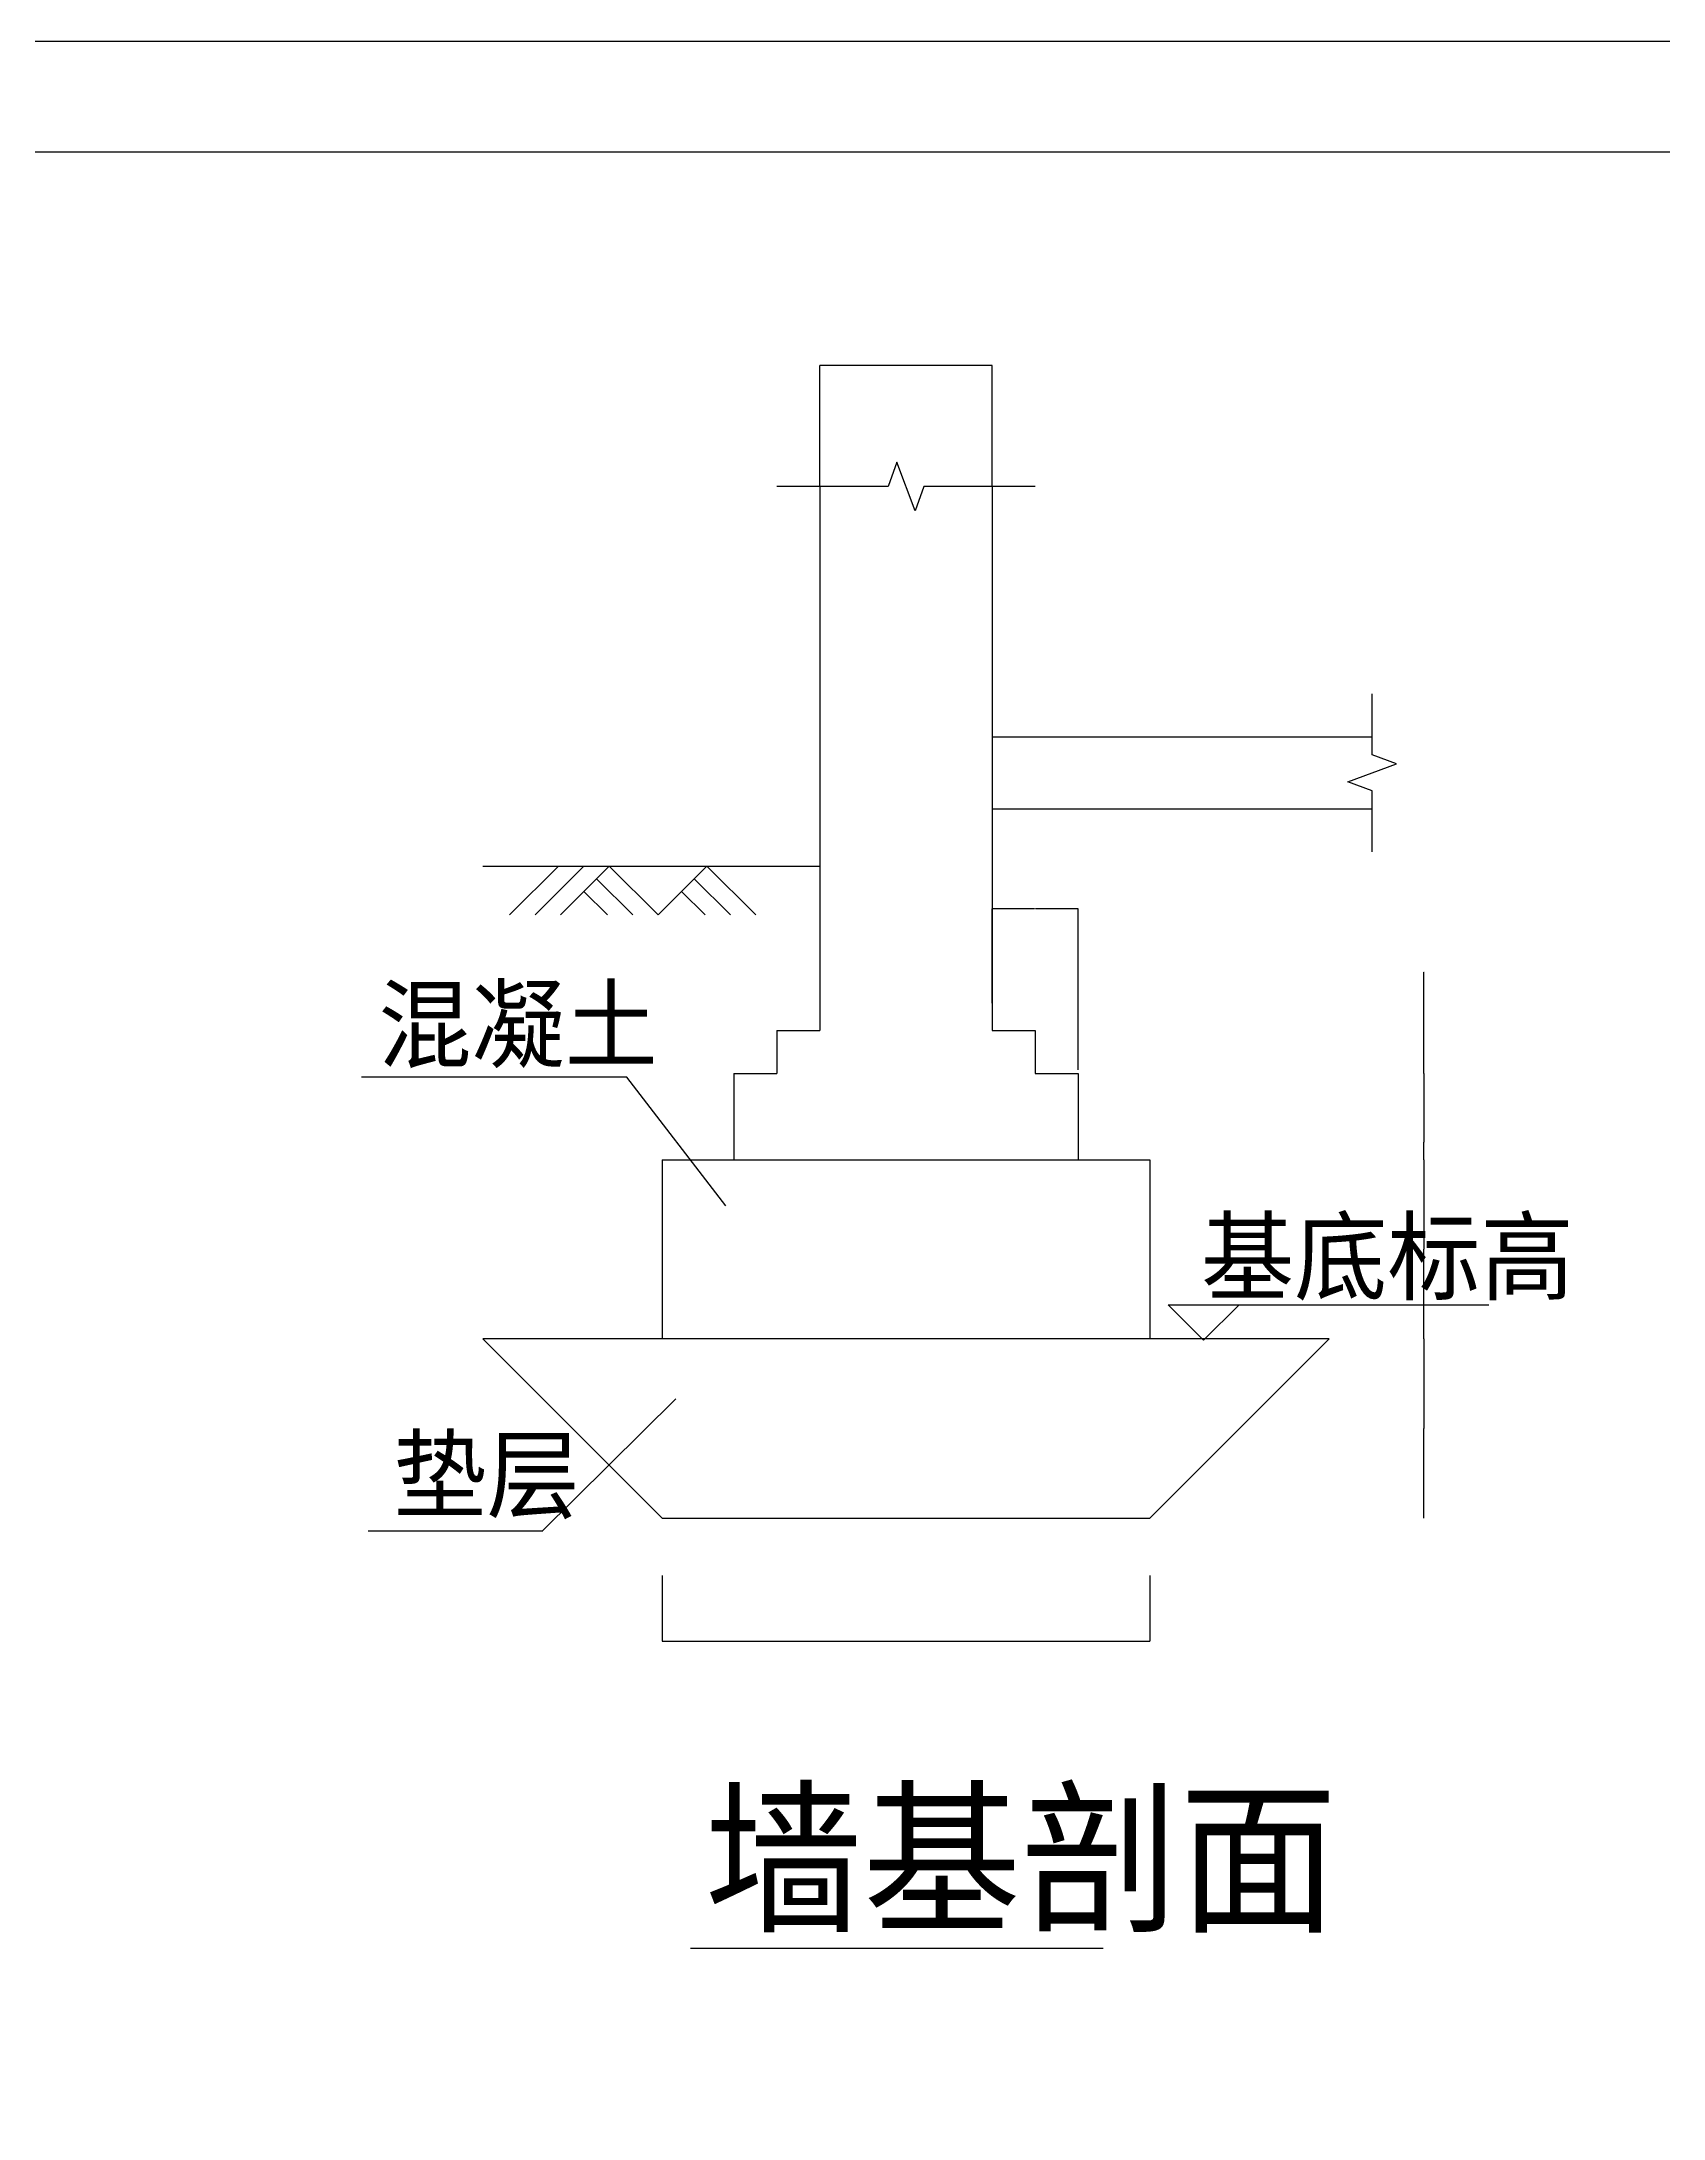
# Model space of a CAD drawing. Header units: metres. Extents: x 4568 to 182545, y -86951 to 35529.
# Drawn here: x 66718 to 74047, y -5525 to 3859 of the extents above; entities that cross this region are included whole.
import ezdxf

# ---------------------------------------------------------------- set-up
doc = ezdxf.new("R2010")
doc.units = ezdxf.units.M
for name, color, linetype in [('BEAM', 4, 'Continuous'), ('DIM', 1, 'Continuous'), ('HATCH', 7, 'Continuous'), ('TEXT', 7, 'Continuous'), ('TK', 7, 'Continuous')]:
    doc.layers.add(name, color=color, linetype=linetype)
doc.dimstyles.get("Standard").update_dxf_attribs({"dimtxt": 2.5, "dimasz": 2.5, "dimexe": 1.25, "dimexo": 0.625, "dimtad": 1, "dimcen": 2.5, "dimazin": 3, "dimtfac": 1, "dimtmove": 0, "dimatfit": 3})

# ---------------------------------------------------------------- blocks, each defined once
blk = doc.blocks.new('_CLOSEDFILLED')
at = {"color": 0, "linetype": 'BYBLOCK'}
blk.add_solid([(-1, 0), (0, 0), (-1, 0)], dxfattribs=at)
blk = doc.blocks.new('*D94')
for p, q in [((72964.53, -1192.94), (72964.53, -1597.94)), ((72964.28, -1597.94), (72964.03, -1597.94)), ((72964.53, -2002.94), (72964.53, -1597.94)), ((72964.53, -1597.94), (72964.53, -1597.94)), ((72964.78, -1597.94), (72965.03, -1597.94))]:
    blk.add_line(p, q)
at = {"layer": 'Defpoints'}
for p in [(72964.53, -1192.94), (72964.53, -1597.94), (72964.53, -2002.94)]:
    blk.add_point(p, dxfattribs=at)
at = {"layer": 'DIM', "xscale": 0.25, "yscale": 0.25}
blk.add_blockref('_CLOSEDFILLED', (72964.53, -1597.94), dxfattribs=at)
at = {"layer": 'DIM', "xscale": 0.25, "yscale": 0.25, "rotation": 180}
blk.add_blockref('_CLOSEDFILLED', (72964.53, -1597.94), dxfattribs=at)
at = {"layer": 'DIM', "insert": (72964.53, -1596.815), "char_height": 1, "attachment_point": 5}
blk.add_mtext('250', dxfattribs=at)
blk = doc.blocks.new('*D95')
for p, q in [((72964.53, -2002.94), (72964.53, -2407.94)), ((72964.28, -2407.94), (72964.03, -2407.94)), ((72964.53, -2812.94), (72964.53, -2407.94)), ((72964.53, -2407.94), (72964.53, -2407.94)), ((72964.78, -2407.94), (72965.03, -2407.94))]:
    blk.add_line(p, q)
at = {"layer": 'Defpoints'}
for p in [(72964.53, -2002.94), (72964.53, -2407.94), (72964.53, -2812.94)]:
    blk.add_point(p, dxfattribs=at)
at = {"layer": 'DIM', "xscale": 0.25, "yscale": 0.25}
blk.add_blockref('_CLOSEDFILLED', (72964.53, -2407.94), dxfattribs=at)
at = {"layer": 'DIM', "xscale": 0.25, "yscale": 0.25, "rotation": 180}
blk.add_blockref('_CLOSEDFILLED', (72964.53, -2407.94), dxfattribs=at)
at = {"layer": 'DIM', "insert": (72964.53, -2406.815), "char_height": 1, "attachment_point": 5}
blk.add_mtext('e', dxfattribs=at)
blk = doc.blocks.new('*D96')
for p, q in [((72964.28, -346.32), (72964.03, -346.32)), ((72964.53, -804.14), (72964.53, -346.32)), ((72964.53, -609.74), (72964.53, -346.32)), ((72964.53, -346.32), (72964.53, -346.32)), ((72964.78, -346.32), (72965.03, -346.32))]:
    blk.add_line(p, q)
at = {"layer": 'Defpoints'}
for p in [(72964.53, -346.32), (72964.53, -609.74), (72964.53, -804.14)]:
    blk.add_point(p, dxfattribs=at)
at = {"layer": 'DIM', "xscale": 0.25, "yscale": 0.25}
blk.add_blockref('_CLOSEDFILLED', (72964.53, -346.32), dxfattribs=at)
at = {"layer": 'DIM', "xscale": 0.25, "yscale": 0.25, "rotation": 180}
blk.add_blockref('_CLOSEDFILLED', (72964.53, -346.32), dxfattribs=at)
at = {"layer": 'DIM', "insert": (72964.53, -345.195), "char_height": 1, "attachment_point": 5}
blk.add_mtext('60', dxfattribs=at)
blk = doc.blocks.new('*D97')
for p, q in [((72964.53, -804.14), (72964.53, -1114.45)), ((72964.28, -1114.45), (72964.03, -1114.45)), ((72964.53, -1192.94), (72964.53, -1114.45)), ((72964.53, -1114.45), (72964.53, -1114.45)), ((72964.78, -1114.45), (72965.03, -1114.45))]:
    blk.add_line(p, q)
at = {"layer": 'Defpoints'}
for p in [(72964.53, -804.14), (72964.53, -1114.45), (72964.53, -1192.94)]:
    blk.add_point(p, dxfattribs=at)
at = {"layer": 'DIM', "xscale": 0.25, "yscale": 0.25}
blk.add_blockref('_CLOSEDFILLED', (72964.53, -1114.45), dxfattribs=at)
at = {"layer": 'DIM', "xscale": 0.25, "yscale": 0.25, "rotation": 180}
blk.add_blockref('_CLOSEDFILLED', (72964.53, -1114.45), dxfattribs=at)
at = {"layer": 'DIM', "insert": (72964.53, -1113.325), "char_height": 1, "attachment_point": 5}
blk.add_mtext('120', dxfattribs=at)
blk = doc.blocks.new('*D113')
for p, q in [((70623.93, 2395.27), (70235.38, 2395.27)), ((70235.63, 1847.96), (70235.63, 2395.27)), ((71013.48, 2395.27), (70624.93, 2395.27)), ((71013.23, 1847.96), (71013.23, 2395.27))]:
    blk.add_line(p, q)
at = {"layer": 'Defpoints'}
for p in [(71013.23, 2395.27), (70235.63, 1847.96), (71013.23, 1847.96)]:
    blk.add_point(p, dxfattribs=at)
at = {"layer": 'DIM', "xscale": 0.25, "yscale": 0.25}
blk.add_blockref('_CLOSEDFILLED', (70235.63, 2395.27), dxfattribs=at)
at = {"layer": 'DIM', "xscale": 0.25, "yscale": 0.25, "rotation": 180}
blk.add_blockref('_CLOSEDFILLED', (71013.23, 2395.27), dxfattribs=at)
at = {"layer": 'DIM', "insert": (70624.43, 2395.27), "char_height": 1, "attachment_point": 5}
blk.add_mtext('h', dxfattribs=at)
blk = doc.blocks.new('*D142')
for p, q in [((69522.83, -3071.1), (69522.83, -3367.59)), ((71726.03, -3071.1), (71726.03, -3367.59)), ((69523.08, -3367.59), (70623.93, -3367.59)), ((70624.93, -3367.59), (71725.78, -3367.59))]:
    blk.add_line(p, q)
at = {"layer": 'Defpoints'}
for p in [(69522.83, -3071.1), (71726.03, -3071.1), (69522.83, -3367.59)]:
    blk.add_point(p, dxfattribs=at)
at = {"layer": 'DIM', "xscale": 0.25, "yscale": 0.25, "rotation": 180}
blk.add_blockref('_CLOSEDFILLED', (69522.83, -3367.59), dxfattribs=at)
at = {"layer": 'DIM', "xscale": 0.25, "yscale": 0.25}
blk.add_blockref('_CLOSEDFILLED', (71726.03, -3367.59), dxfattribs=at)
at = {"layer": 'DIM', "insert": (70624.43, -3367.59), "char_height": 1, "attachment_point": 5}
blk.add_mtext('B', dxfattribs=at)
blk = doc.blocks.new('*D143')
for p, q in [((71205.63, -59.34), (71012.98, -59.34)), ((71013.23, -485.83), (71013.23, -59.34)), ((71402.28, -59.34), (71209.63, -59.34)), ((71402.03, -787.58), (71402.03, -59.34))]:
    blk.add_line(p, q)
at = {"layer": 'Defpoints'}
for p in [(71402.03, -59.34), (71013.23, -485.83), (71402.03, -787.58)]:
    blk.add_point(p, dxfattribs=at)
at = {"layer": 'DIM', "xscale": 0.25, "yscale": 0.25}
blk.add_blockref('_CLOSEDFILLED', (71013.23, -59.34), dxfattribs=at)
at = {"layer": 'DIM', "xscale": 0.25, "yscale": 0.25, "rotation": 180}
blk.add_blockref('_CLOSEDFILLED', (71402.03, -59.34), dxfattribs=at)
at = {"layer": 'DIM', "insert": (71207.63, -59.34), "char_height": 1, "attachment_point": 5}
blk.add_mtext('60xn', dxfattribs=at)

msp = doc.modelspace()

# ---------------------------------------------------------------- linework, layer by layer
for p, q in [((71808.16, -1848.61), (73257.32, -1848.61)), ((71808.16, -1848.61), (71968.53, -2008.98)), ((71968.53, -2008.98), (72128.9, -1848.61)), ((68978.31, -2873.38), (69583.77, -2273.02))]:
    msp.add_line(p, q)
at = {"layer": 'BEAM'}
for p, q in [((70235.63, 1847.96), (70235.63, -609.74)), ((71013.23, 1847.96), (71013.23, -609.74)), ((71013.23, 716.74), (72730.43, 716.74)), ((71013.23, 392.74), (72730.43, 392.74)), ((68712.83, 133.66), (70235.63, 133.66)), ((70041.23, -609.74), (70235.63, -609.74)), ((70041.23, -609.74), (70041.23, -804.14)), ((71013.23, -609.74), (71207.63, -609.74)), ((71207.63, -609.74), (71207.63, -804.14)), ((69846.83, -804.14), (69846.83, -1192.94)), ((69846.83, -804.14), (70041.23, -804.14)), ((71207.63, -804.14), (71402.03, -804.14)), ((71402.03, -804.14), (71402.03, -1192.94)), ((69522.83, -1192.94), (71726.03, -1192.94)), ((69522.83, -1192.94), (69522.83, -2002.94)), ((71726.03, -1192.94), (71726.03, -2002.94))]:
    msp.add_line(p, q, dxfattribs=at)
msp.add_lwpolyline([(71726.03, -2812.94), (72536.03, -2002.94), (68712.83, -2002.94), (69522.83, -2812.94)], close=True, dxfattribs=at)
at = {"layer": 'DIM'}
for points in [[(71207.63, 1847.96), (70705.43, 1847.96), (70665.53, 1738.35), (70583.32, 1957.56), (70543.43, 1847.96), (70041.23, 1847.96)], [(72730.43, 198.34), (72730.43, 473.74), (72620.82, 513.63), (72840.03, 595.84), (72730.43, 635.74), (72730.43, 911.14)]]:
    msp.add_lwpolyline(points, dxfattribs=at)
at = {"layer": 'HATCH'}
for p, q in [((68833.43, -87.03), (69054.12, 133.66)), ((68947.98, -87.03), (69168.67, 133.66)), ((69062.54, -87.03), (69283.22, 133.66)), ((69283.22, 133.66), (69503.91, -87.03)), ((69503.91, -87.03), (69724.6, 133.66)), ((69724.6, 133.66), (69945.28, -87.03)), ((69168.67, 19.11), (69274.81, -87.03)), ((69225.95, 76.39), (69389.36, -87.03)), ((69610.04, 19.11), (69716.18, -87.03)), ((69667.32, 76.39), (69830.73, -87.03))]:
    msp.add_line(p, q, dxfattribs=at)
at = {"layer": 'TEXT'}
for p, q in [((69363.18, -819.85), (68164.17, -819.85)), ((69810.27, -1402.02), (69363.18, -819.85)), ((68979.86, -2871.84), (68194.48, -2871.84)), ((68979.86, -2871.84), (68194.48, -2871.84))]:
    msp.add_line(p, q, dxfattribs=at)
msp.add_lwpolyline([(69650.29, -4755.21), (71514.71, -4755.21)], dxfattribs=at)
at = {"layer": 'TK'}
for points in [[(48129.37, -25841.44), (90029.37, -25841.44), (90029.37, 3858.56), (48129.37, 3858.56)], [(50629.37, -25341.44), (89529.37, -25341.44), (89529.37, 3358.56), (50629.37, 3358.56)]]:
    msp.add_lwpolyline(points, close=True, dxfattribs=at)

# ---------------------------------------------------------------- texts
at = {"layer": 'TEXT'}
for s, height, p in [('混凝土', 324, (68239.55, -743.64)), ('基底标高', 324, (71956.73, -1792.97)), ('垫层', 324, (68307.67, -2778.19)), ('墙基剖面', 550, (69713.96, -4625.05))]:
    msp.add_text(s, height=height, dxfattribs=at).set_placement(p)

# ---------------------------------------------------------------- dimensions: what is measured, and where the dimension line sits
at = {"layer": 'DIM'}
for base, p1, p2, text, picture, middle in [((71013.23, 2395.27), (71013.23, 1847.96), (70235.63, 1847.96), 'h', '*D113', (70624.43, 2395.27)), ((71402.03, -59.34), (71402.03, -787.58), (71013.23, -485.83), '60xn', '*D143', (71207.63, -59.34)), ((72964.53, -346.32), (72964.53, -804.14), (72964.53, -609.74), '60', '*D96', (72964.53, -345.195)), ((72964.53, -1114.45), (72964.53, -1192.94), (72964.53, -804.14), '120', '*D97', (72964.53, -1113.325)), ((72964.53, -1597.94), (72964.53, -1192.94), (72964.53, -2002.94), '250', '*D94', (72964.53, -1596.815)), ((72964.53, -2407.94), (72964.53, -2002.94), (72964.53, -2812.94), 'e', '*D95', (72964.53, -2406.815)), ((69522.83, -3367.59), (69522.83, -3071.1), (71726.03, -3071.1), 'B', '*D142', (70624.43, -3367.59))]:
    dim = msp.add_linear_dim(base=base, p1=p1, p2=p2, text=text, dimstyle='Standard', dxfattribs=at)
    dim.commit()
    dim.dimension.update_dxf_attribs({"geometry": picture, "text_midpoint": middle})

doc.saveas('drawing.dxf')
